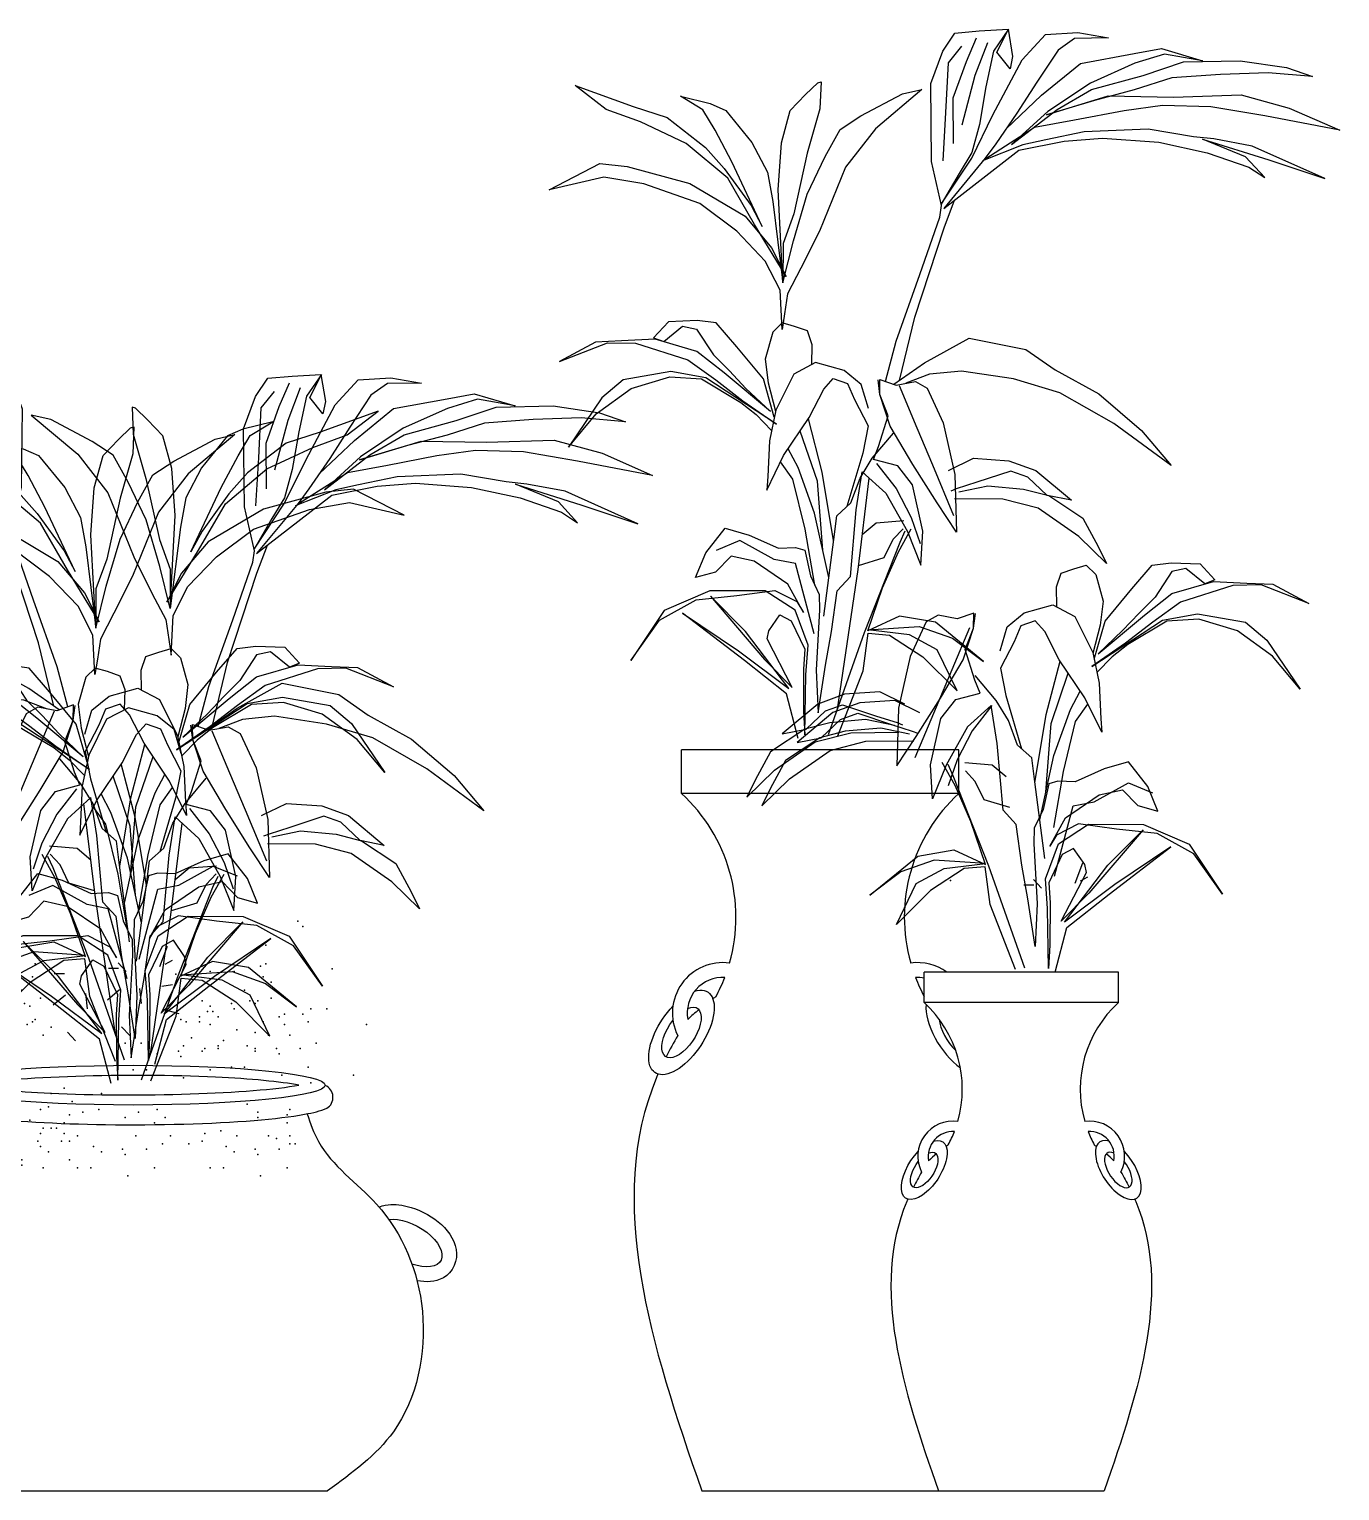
# Model space of a CAD drawing. Header units: millimetres. Extents: x 414.69 to 418.31, y 556.59 to 559.55.
# Drawn here: x 415.352 to 416.016, y 558.065 to 558.804 of the extents above; entities that cross this region are included whole.
import ezdxf

# ---------------------------------------------------------------- set-up
doc = ezdxf.new("R2010")
doc.units = ezdxf.units.MM

# ---------------------------------------------------------------- blocks, each defined once
blk = doc.blocks.new('p-l02')
at = {"color": 86}
for points in [[(-0.066, 0.3729), (-0.0768, 0.4135), (-0.101, 0.481), (-0.1212, 0.5392), (-0.123, 0.5508), (-0.1128, 0.5953), (-0.112, 0.6743), (-0.1241, 0.707), (-0.1365, 0.7254), (-0.1611, 0.7276), (-0.1902, 0.7293), (-0.1947, 0.7018), (-0.1923, 0.6893), (-0.1789, 0.706), (-0.1908, 0.7293), (-0.1756, 0.7072), (-0.1678, 0.6711), (-0.1612, 0.6329), (-0.1535, 0.6044), (-0.1406, 0.5833), (-0.1225, 0.5524), (-0.1534, 0.5989), (-0.1749, 0.6425), (-0.2045, 0.6984), (-0.228, 0.7238), (-0.2609, 0.7259), (-0.2919, 0.7205), (-0.2575, 0.72), (-0.2409, 0.7082), (-0.2195, 0.6757), (-0.1992, 0.6443), (-0.1779, 0.6134), (-0.1671, 0.5987), (-0.1251, 0.5479), (-0.2013, 0.6069), (-0.247, 0.6161), (-0.2858, 0.6192), (-0.3427, 0.6149), (-0.3918, 0.6042), (-0.4338, 0.5897), (-0.4501, 0.5791), (-0.4307, 0.6003), (-0.3872, 0.6181), (-0.4542, 0.597), (-0.5109, 0.5781), (-0.4375, 0.6111), (-0.3986, 0.6183), (-0.3779, 0.6204), (-0.332, 0.6283), (-0.2673, 0.6256), (-0.2284, 0.6175), (-0.2053, 0.6123), (-0.1643, 0.5961)], [(-0.1436, 0.6326), (-0.157, 0.6828), (-0.1696, 0.716)], [(-0.135, 0.6135), (-0.1347, 0.6597), (-0.148, 0.6967), (-0.1583, 0.7206)], [(-0.1244, 0.5961), (-0.1274, 0.6449), (-0.1298, 0.6953), (-0.1433, 0.7121)], [(-0.1883, 0.6285), (-0.2241, 0.6625), (-0.2636, 0.6947), (-0.318, 0.7047), (-0.3454, 0.7097), (-0.3869, 0.6974), (-0.3486, 0.7042), (-0.3184, 0.6948), (-0.2736, 0.6748), (-0.2304, 0.646), (-0.1937, 0.6125), (-0.2398, 0.648), (-0.2746, 0.6682), (-0.327, 0.6826), (-0.3677, 0.6962), (-0.4252, 0.6974), (-0.4722, 0.6905), (-0.4985, 0.6813), (-0.4535, 0.6853), (-0.4052, 0.6835), (-0.3559, 0.68), (-0.318, 0.6679), (-0.2777, 0.6572), (-0.2293, 0.6427), (-0.2916, 0.6618), (-0.3577, 0.6607), (-0.4263, 0.6628), (-0.4748, 0.6494), (-0.526, 0.6271), (-0.4501, 0.6416), (-0.3954, 0.6508), (-0.3466, 0.6521), (-0.3077, 0.6468), (-0.2576, 0.6372), (-0.217, 0.6298), (-0.1676, 0.5982)], [(-0.0803, 0.3738), (-0.0958, 0.4378), (-0.1254, 0.5282), (-0.136, 0.5563)], [(0.0085, 0.3899), (0.0081, 0.41), (0.0129, 0.4239), (0.0259, 0.4285), (0.0384, 0.432), (0.0479, 0.4227), (0.0555, 0.3955), (0.0526, 0.3713), (0.0452, 0.3427)], [(0.0464, 0.3368), (0.0575, 0.3753), (0.0844, 0.408), (0.1052, 0.432), (0.1244, 0.4345), (0.1536, 0.4333), (0.1686, 0.4171), (0.1583, 0.4132), (0.1392, 0.4287), (0.1251, 0.4258), (0.108, 0.3997), (0.0918, 0.3836), (0.0752, 0.3658), (0.0504, 0.3423), (0.0973, 0.3815), (0.125, 0.4032), (0.167, 0.4156), (0.201, 0.4139), (0.2273, 0.4127), (0.2638, 0.3931), (0.2153, 0.412), (0.1868, 0.4115), (0.1339, 0.3946), (0.1057, 0.3744), (0.0781, 0.3531), (0.0441, 0.3295), (0.1156, 0.3763), (0.1511, 0.3829), (0.1995, 0.3745), (0.2211, 0.3562), (0.2548, 0.3064), (0.2269, 0.3399), (0.1914, 0.3656), (0.1523, 0.3774), (0.12, 0.3753), (0.0803, 0.3516), (0.0647, 0.3393), (0.0492, 0.3233)], [(-0.0747, 0.3699), (-0.1055, 0.3916), (-0.1509, 0.4166), (-0.2083, 0.4052), (-0.238, 0.3845), (-0.282, 0.3601), (-0.3252, 0.3232), (-0.3552, 0.2876), (-0.2973, 0.3302), (-0.2426, 0.3614), (-0.1957, 0.3753), (-0.1431, 0.3833), (-0.1108, 0.3801), (-0.0868, 0.3709)], [(-0.0488, 0.3455), (-0.0416, 0.3697), (-0.0243, 0.3838), (0.0047, 0.3919), (0.0268, 0.3803), (0.0449, 0.3438), (0.0514, 0.3128), (0.0531, 0.2765), (0.054, 0.2629), (0.037, 0.2977), (0.0111, 0.3362), (-0.0036, 0.3649), (-0.0132, 0.3757), (-0.0278, 0.3706), (-0.0348, 0.3545), (-0.0485, 0.328), (-0.0431, 0.3002), (-0.0271, 0.2462)], [(0.0222, 0.0115), (0.0339, 0.0566), (0.0767, 0.0902), (0.1394, 0.1384), (0.0825, 0.1001), (0.0316, 0.062), (0.0755, 0.1197), (0.1111, 0.1554), (0.0563, 0.0914), (0.0283, 0.0631), (0.0538, 0.1122), (0.0521, 0.1204), (0.0408, 0.1367), (0.0294, 0.1304), (0.0156, 0.1017), (0.017, 0.0815), (0.0167, 0.0388), (0.0155, 0.0151), (0.0145, 0.076), (0.0122, 0.106), (0.0254, 0.1413), (0.0557, 0.161), (0.1116, 0.1609), (0.158, 0.1409), (0.1917, 0.0904), (0.1625, 0.1311), (0.1254, 0.1517), (0.0843, 0.1561), (0.0459, 0.1613), (0.0235, 0.15), (0.0167, 0.1389), (0.0326, 0.1677), (0.0667, 0.1908), (0.0902, 0.1961), (0.1058, 0.1799), (0.1261, 0.1743), (0.1158, 0.1993), (0.0963, 0.2242), (0.0717, 0.2172), (0.0423, 0.204), (0.0248, 0.2048), (0.0156, 0.202), (0.0099, 0.1761), (0.001, 0.1573), (0.0007, 0.1415), (0.0039, 0.0806), (0.002, 0.0374), (-0.0054, 0.0855), (-0.0115, 0.1198), (-0.0172, 0.1609), (-0.0306, 0.1754), (-0.0366, 0.2427), (-0.0427, 0.2814), (-0.0665, 0.2597), (-0.0883, 0.221), (-0.102, 0.1868), (-0.1041, 0.2212), (-0.0935, 0.268), (-0.0785, 0.2874), (-0.0539, 0.2939), (-0.0591, 0.307), (-0.0689, 0.3381), (-0.0605, 0.3595), (-0.0603, 0.3749), (-0.0771, 0.3691), (-0.0964, 0.3727), (-0.1084, 0.3659), (-0.1247, 0.331), (-0.1364, 0.2787), (-0.1381, 0.2201), (-0.1184, 0.2501), (-0.0939, 0.2888), (-0.0709, 0.3276), (-0.0605, 0.3595), (-0.0586, 0.3744)], [(-0.0799, 0.3686), (-0.0978, 0.326), (-0.1136, 0.2885), (-0.1351, 0.2371)], [(-0.0136, 0.2119), (-0.0022, 0.281), (0.0119, 0.335)], [(-0.0036, 0.1353), (-0.0137, 0.2129), (-0.0168, 0.2369), (-0.0312, 0.2498), (-0.0404, 0.2749), (-0.0528, 0.295), (-0.0741, 0.3205)], [(-0.0026, 0.2022), (0.0028, 0.2719), (0.0202, 0.3226)], [(-0.0087, 0.1743), (0.0056, 0.2395), (0.0223, 0.2858), (0.0323, 0.3046)], [(-0.1299, 0.2827), (-0.1553, 0.295), (-0.191, 0.2926), (-0.2182, 0.2828), (-0.2543, 0.2526), (-0.2298, 0.2574), (-0.2104, 0.2759), (-0.193, 0.2821), (-0.1587, 0.2707), (-0.1377, 0.264), (-0.1322, 0.2619)], [(-0.0571, 0.2899), (-0.077, 0.2644), (-0.0923, 0.2352), (-0.1013, 0.2087)], [(0.0055, 0.1666), (0.0152, 0.2233), (0.0275, 0.2739), (0.04, 0.2914)], [(-0.1405, 0.2611), (-0.1697, 0.2672), (-0.2058, 0.2639), (-0.2314, 0.2573), (-0.266, 0.2344), (-0.2815, 0.2056), (-0.29, 0.1884), (-0.262, 0.2158), (-0.2208, 0.2444), (-0.1848, 0.2538), (-0.136, 0.2541)], [(-0.0176, 0.0411), (-0.0384, 0.1824), (-0.0497, 0.275)], [(-0.0179, 0.0141), (-0.0436, 0.0798), (-0.0487, 0.1181), (-0.0701, 0.1161), (-0.1041, 0.0941), (-0.1386, 0.0596), (-0.1185, 0.1011), (-0.0903, 0.1163), (-0.0483, 0.1214), (-0.1003, 0.1249), (-0.134, 0.1128), (-0.1654, 0.0893), (-0.1168, 0.129), (-0.0803, 0.1351), (-0.0483, 0.1203), (-0.0632, 0.1638), (-0.0792, 0.2003), (-0.0921, 0.2236)], [(-0.0427, 0.2179), (-0.0567, 0.2297), (-0.0846, 0.232)], [(-0.0389, 0.1866), (-0.0649, 0.1945), (-0.074, 0.213), (-0.084, 0.2237)], [(-0.0086, 0.0153), (-0.0449, 0.1188), (-0.0809, 0.2102), (-0.0862, 0.2215)], [(0.0061, 0.1175), (0.0251, 0.1884), (0.0464, 0.1926), (0.0812, 0.2119), (0.1054, 0.2018)]]:
    blk.add_lwpolyline(points, dxfattribs=at)
blk.add_lwpolyline([(0.0385, 0.4254), (0.0406, 0.4653), (0.0555, 0.4947), (0.0845, 0.5248), (0.1218, 0.5528), (0.1785, 0.5729), (0.219, 0.5797), (0.2744, 0.5669), (0.2231, 0.5934), (0.1952, 0.5902), (0.1319, 0.5732), (0.076, 0.54), (0.0491, 0.5082), (0.0343, 0.479), (0.0663, 0.5315), (0.0935, 0.5786), (0.1356, 0.6138), (0.1818, 0.6355), (0.2167, 0.6482), (0.248, 0.6722), (0.1893, 0.651), (0.1549, 0.6399), (0.1159, 0.6097), (0.0971, 0.5885), (0.0698, 0.5508), (0.0586, 0.5298), (0.0893, 0.595), (0.1062, 0.627), (0.1186, 0.6476), (0.1413, 0.6616), (0.1113, 0.654), (0.0956, 0.6472), (0.0692, 0.6148), (0.0533, 0.5845), (0.0479, 0.5548), (0.0377, 0.4725), (0.0426, 0.5668), (0.0392, 0.6143), (0.0303, 0.6472), (0.0147, 0.6633), (0.0024, 0.6752), (-0.0009, 0.6762), (0.0002, 0.6488), (0.0131, 0.604), (0.0266, 0.5424), (0.0376, 0.5124), (0.0377, 0.4725), (0.0271, 0.515), (0.0131, 0.5624), (-0.005, 0.6004), (-0.0202, 0.6277), (-0.0413, 0.6416), (-0.0833, 0.6638), (-0.1031, 0.6684), (-0.0559, 0.6286), (-0.0257, 0.5897), (0.0006, 0.5249), (0.0194, 0.4875), (0.033, 0.4614), (0.036, 0.4412)], close=True, dxfattribs=at)
blk = doc.blocks.new('maceta 02')
at = {"color": 35, "linetype": 'Continuous'}
for p, q in [((-0.11391, 0.35292), (-0.11391, 0.375)), ((0.02647, 0.375), (-0.11391, 0.375)), ((0.02647, 0.35292), (0.02647, 0.375)), ((0.02647, 0.35292), (-0.11391, 0.35292)), ((-0.10361, 0), (0.01616, 0))]:
    blk.add_line(p, q, dxfattribs=at)
at = {"color": 77}
for p, q in [((0.08542, 0.30754), (0.08928, 0.31782)), ((0.08812, 0.30869), (0.09182, 0.31068)), ((0.06445, 0.30645), (0.05931, 0.30645)), ((0.06835, 0.30499), (0.06424, 0.30936))]:
    blk.add_line(p, q, dxfattribs=at)
at = {"color": 15, "linetype": 'Continuous'}
for p, q in [((0.00895, 0.24704), (0.00895, 0.2625)), ((0.10721, 0.2625), (0.00895, 0.2625)), ((0.10721, 0.24704), (0.10721, 0.2625)), ((0.10721, 0.24704), (0.00895, 0.24704)), ((0.01616, 0), (0.1, 0))]:
    blk.add_line(p, q, dxfattribs=at)
at = {"color": 95}
for points in [[(0.07604, 0.44735), (0.07584, 0.45739), (0.07823, 0.46432), (0.08476, 0.46662), (0.09099, 0.46837), (0.09576, 0.46376), (0.09952, 0.45013), (0.09809, 0.43806), (0.09437, 0.42372)], [(0.07524, 0.2625), (0.08111, 0.28506), (0.1025, 0.30186), (0.13385, 0.32596), (0.10538, 0.30684), (0.07997, 0.28778), (0.10193, 0.31664), (0.1197, 0.33448), (0.09231, 0.30247), (0.07831, 0.2883), (0.09104, 0.31285), (0.09018, 0.31699), (0.08457, 0.32511), (0.07883, 0.32196), (0.07196, 0.3076), (0.07268, 0.29751), (0.0725, 0.27615), (0.07192, 0.26432), (0.0714, 0.29475), (0.07028, 0.30976), (0.07686, 0.3274), (0.09203, 0.33729), (0.11996, 0.33722), (0.14314, 0.32721), (0.16001, 0.30199), (0.14542, 0.32232), (0.12685, 0.33264), (0.10631, 0.33479), (0.08709, 0.33744), (0.07592, 0.33177), (0.0725, 0.32623), (0.08047, 0.34061), (0.09748, 0.35217), (0.10925, 0.3548), (0.11706, 0.34672), (0.1272, 0.34392), (0.12206, 0.35643), (0.1123, 0.36886), (0.09999, 0.36536), (0.08532, 0.35877), (0.07655, 0.35916), (0.07195, 0.35776), (0.06912, 0.34479), (0.06467, 0.33541), (0.06449, 0.3275), (0.06611, 0.29709), (0.06515, 0.27547), (0.06145, 0.29951), (0.05842, 0.31667), (0.05556, 0.33721), (0.04886, 0.34445), (0.04586, 0.37812), (0.04278, 0.39747), (0.03092, 0.38663), (0.01999, 0.36727), (0.01316, 0.35017), (0.01208, 0.36737), (0.01739, 0.39078), (0.02489, 0.40045), (0.0372, 0.40372), (0.03458, 0.41024), (0.0297, 0.42581), (0.0339, 0.43653), (0.034, 0.4442), (0.0256, 0.44131), (0.01594, 0.4431), (0.00997, 0.43971), (0.00182, 0.42228), (-0.00407, 0.39612), (-0.00489, 0.36684), (0.00495, 0.3818), (0.01721, 0.40118), (0.02869, 0.42055), (0.0339, 0.43653), (0.03486, 0.44398)], [(0.04737, 0.42513), (0.05099, 0.43725), (0.05963, 0.44428), (0.07412, 0.44836), (0.08518, 0.44253), (0.09425, 0.4243), (0.09749, 0.40878), (0.09836, 0.39064), (0.09879, 0.38384), (0.09027, 0.40122), (0.07734, 0.42048), (0.06997, 0.43483), (0.06518, 0.44023), (0.05787, 0.43768), (0.05441, 0.42964), (0.04752, 0.41637), (0.05026, 0.40249), (0.05823, 0.37548)], [(0.03183, 0.43668), (0.02288, 0.4154), (0.01499, 0.39664), (0.00424, 0.37094)]]:
    blk.add_lwpolyline(points, dxfattribs=at)
at = {"color": 77}
for points in [[(0.09499, 0.42079), (0.10056, 0.44006), (0.11397, 0.45641), (0.1244, 0.4684), (0.13401, 0.46966), (0.14857, 0.46905), (0.15607, 0.46097), (0.15094, 0.459), (0.14141, 0.46674), (0.13432, 0.46529), (0.12578, 0.45223), (0.1177, 0.44419), (0.1094, 0.43528), (0.09701, 0.42356), (0.12046, 0.44314), (0.13428, 0.45402), (0.1553, 0.46017), (0.17229, 0.45937), (0.18545, 0.45873), (0.2037, 0.44895), (0.17943, 0.4584), (0.16519, 0.45815), (0.13873, 0.44971), (0.12466, 0.43961), (0.11084, 0.42896), (0.09383, 0.41717), (0.12958, 0.44056), (0.14736, 0.44384), (0.17154, 0.43964), (0.18234, 0.43051), (0.1992, 0.4056), (0.18522, 0.42234), (0.16747, 0.43518), (0.14796, 0.44111), (0.13178, 0.44005), (0.11195, 0.4282), (0.10415, 0.42204), (0.09639, 0.41405)], [(0.06501, 0.35833), (0.07069, 0.3929), (0.07774, 0.41989)], [(0.06999, 0.32004), (0.06494, 0.35884), (0.0634, 0.37087), (0.05617, 0.37731), (0.05157, 0.38983), (0.04537, 0.3999), (0.03475, 0.41263)], [(0.0705, 0.35349), (0.0732, 0.38833), (0.08188, 0.41371)], [(-0.00081, 0.39813), (-0.01352, 0.40425), (-0.03134, 0.40308), (-0.04495, 0.39815), (-0.063, 0.38305), (-0.05075, 0.38546), (-0.04105, 0.3947), (-0.03234, 0.39782), (-0.01519, 0.39209), (-0.00472, 0.38875), (-0.00196, 0.3877)], [(0.00682, 0.39376), (-0.00588, 0.39988), (-0.0237, 0.39871), (-0.03731, 0.39378), (-0.05536, 0.37868), (-0.04312, 0.38108), (-0.03342, 0.39033), (-0.02471, 0.39345), (-0.00755, 0.38772), (0.00292, 0.38438), (0.00567, 0.38333)], [(0.06746, 0.33953), (0.07457, 0.37215), (0.08294, 0.3953), (0.08793, 0.4047)], [(0.04323, 0.39736), (0.03327, 0.38459), (0.02562, 0.36998), (0.02116, 0.35676)], [(0.07453, 0.33572), (0.07941, 0.36402), (0.08554, 0.38932), (0.09181, 0.39808)], [(-0.0061, 0.38732), (-0.02071, 0.39035), (-0.03876, 0.38871), (-0.05154, 0.38544), (-0.06887, 0.37395), (-0.0766, 0.35958), (-0.08084, 0.35098), (-0.06683, 0.36468), (-0.04626, 0.37896), (-0.02827, 0.38365), (-0.00385, 0.38384)], [(0.00153, 0.38295), (-0.01307, 0.38598), (-0.03112, 0.38434), (-0.0439, 0.38107), (-0.06123, 0.36958), (-0.06896, 0.3552), (-0.0732, 0.3466), (-0.05919, 0.3603), (-0.03862, 0.37459), (-0.02063, 0.37928), (0.00378, 0.37946)], [(0.05518, 0.2638), (0.04233, 0.29668), (0.03981, 0.31581), (0.02911, 0.31484), (0.01208, 0.30382), (-0.00515, 0.28655), (0.0049, 0.3073), (0.01901, 0.3149), (0.04002, 0.31745), (0.01401, 0.3192), (-0.00287, 0.31319), (-0.01855, 0.30142), (0.00575, 0.32124), (0.02401, 0.3243), (0.04003, 0.3169), (0.03253, 0.33869), (0.02455, 0.35694), (0.01809, 0.36856)], [(0.05987, 0.26443), (0.04168, 0.31615), (0.02368, 0.36185), (0.02108, 0.36752)], [(0.05043, 0.36133), (0.04343, 0.36724), (0.02948, 0.3684)], [(0.05235, 0.34571), (0.03935, 0.34964), (0.03481, 0.35887), (0.02979, 0.36426)], [(0.07484, 0.31112), (0.08432, 0.34658), (0.09501, 0.34872), (0.11237, 0.35833), (0.12451, 0.35329)]]:
    blk.add_lwpolyline(points, dxfattribs=at)
at = {"color": 35, "linetype": 'Continuous'}
for centre, radius, start, end in [((-0.17126, 0.29029), 0.08492, 344.12513, 47.52263), ((0.08381, 0.29029), 0.08492, 132.47737, 195.87487), ((-0.093, 0.24179), 0.0255, 82.29349, 206.59114), ((0.00555, 0.24179), 0.0255, 54.29975, 97.70651), ((-0.093, 0.24179), 0.018, 86.87196, 190.28638), ((-0.17126, 0.29029), 0.08492, 331.69884, 338.93287), ((0.00555, 0.24179), 0.018, 79.13259, 93.12804), ((0.08381, 0.29029), 0.08492, 201.06713, 208.16033), ((-0.024, 0.14547), 0.12723, 124.73482, 125.57064), ((-0.024, 0.14547), 0.12723, 129.61398, 132.96307)]:
    blk.add_arc(centre, radius, start, end, dxfattribs=at)
at = {"color": 15, "linetype": 'Continuous'}
for centre, radius, start, end in [((-0.0312, 0.2032), 0.05944, 344.12513, 47.52263), ((0.14735, 0.2032), 0.05944, 132.47737, 195.87487), ((0.02359, 0.16925), 0.01785, 82.29349, 206.59114), ((0.09257, 0.16925), 0.01785, 333.40886, 97.70651), ((0.02359, 0.16925), 0.0126, 86.87196, 190.28638), ((-0.0312, 0.2032), 0.05944, 331.69884, 338.93287), ((0.09257, 0.16925), 0.0126, 349.71362, 93.12804), ((0.14735, 0.2032), 0.05944, 201.06713, 208.30116), ((0.07189, 0.10183), 0.08906, 129.61398, 132.96307), ((0.07189, 0.10183), 0.08906, 124.73482, 125.57064), ((0.04427, 0.10183), 0.08906, 54.42936, 55.26518), ((0.04427, 0.10183), 0.08906, 47.03693, 50.38602)]:
    blk.add_arc(centre, radius, start, end, dxfattribs=at)
at = {"color": 35, "linetype": 'Continuous', "extrusion": (0, 0, -1)}
for major_axis, start_param, end_param in [((0.01336, 0.02038), 5.760957, 11.364784), ((0.00801, 0.01223), 5.658671, 11.181859)]:
    blk.add_ellipse((-0.1139, 0.23194), major_axis=major_axis, ratio=0.483009, start_param=start_param, end_param=end_param, dxfattribs=at)
at = {"color": 35, "linetype": 'Continuous'}
for major_axis, start_param, end_param in [((-0.01336, 0.02038), 6.821805, 8.536911), ((-0.00801, 0.01223), 6.996797, 8.332622)]:
    blk.add_ellipse((0.02645, 0.23194), major_axis=major_axis, ratio=0.483009, start_param=start_param, end_param=end_param, dxfattribs=at)
at = {"color": 15, "linetype": 'Continuous', "extrusion": (0, 0, -1)}
for major_axis, start_param, end_param in [((0.00935, 0.01426), 5.760957, 11.364784), ((0.00561, 0.00856), 5.658671, 11.181859)]:
    blk.add_ellipse((0.00896, 0.16235), major_axis=major_axis, ratio=0.483009, start_param=start_param, end_param=end_param, dxfattribs=at)
at = {"color": 15, "linetype": 'Continuous'}
for major_axis, start_param, end_param in [((-0.00935, 0.01426), 5.760957, 11.364784), ((-0.00561, 0.00856), 5.658671, 11.181859)]:
    blk.add_ellipse((0.1072, 0.16235), major_axis=major_axis, ratio=0.483009, start_param=start_param, end_param=end_param, dxfattribs=at)
at = {"color": 35, "linetype": 'Continuous'}
blk.add_open_spline([(-0.1158, 0.23038), (-0.1179, 0.22681), (-0.11988, 0.22322), (-0.12172, 0.21959)], degree=3, dxfattribs=at)
blk.add_open_spline([(-0.12582, 0.21088), (-0.12606, 0.21031), (-0.1527, 0.14756), (-0.12952, 0.07377), (-0.10361, 0)], degree=3, knots=[0.2428963, 0.2428963, 0.2428963, 0.2428963, 0.2493289, 0.9544914, 0.9544914, 0.9544914, 0.9544914], dxfattribs=at)
at = {"color": 15, "linetype": 'Continuous'}
for points in [[(0.00762, 0.16126), (0.00616, 0.15877), (0.00477, 0.15625), (0.00348, 0.15372)], [(0.10853, 0.16126), (0.11, 0.15877), (0.11139, 0.15625), (0.11268, 0.15372)]]:
    blk.add_open_spline(points, degree=3, dxfattribs=at)
for points in [[(0.00061, 0.14762), (0.00044, 0.14722), (-0.01821, 0.10329), (-0.00198, 0.05164), (0.01616, 0)], [(0.11555, 0.14762), (0.11572, 0.14722), (0.13436, 0.10329), (0.11814, 0.05164), (0.1, 0)]]:
    blk.add_open_spline(points, degree=3, knots=[0.2428963, 0.2428963, 0.2428963, 0.2428963, 0.2493289, 0.9544914, 0.9544914, 0.9544914, 0.9544914], dxfattribs=at)
at = {"color": 77}
blk.add_point((0.02222, 0.30891), dxfattribs=at)
at = {"color": 86, "xscale": -0.5, "yscale": 0.5, "zscale": 0.5}
blk.add_blockref('p-l02', (-0.04372, 0.375), dxfattribs=at)
blk = doc.blocks.new('maceta 01')
at = {"color": 77}
for p, q in [((0.01367, 0.26538), (0.01753, 0.27566)), ((-0.0034, 0.26283), (-0.00751, 0.2672)), ((0.01637, 0.26652), (0.02007, 0.26851)), ((-0.0073, 0.26429), (-0.01244, 0.26429))]:
    blk.add_line(p, q, dxfattribs=at)
for p, q in [((-0.03468, 0.26165), (-0.03982, 0.26165)), ((-0.0231, 0.24392), (-0.02387, 0.25163)), ((-0.00678, 0.25349), (-0.01296, 0.24835)), ((0.00427, 0.24655), (0.0035, 0.25426)), ((0.01467, 0.25543), (0.02007, 0.25628)), ((-0.03416, 0.25086), (-0.04033, 0.24572)), ((0.01523, 0.24377), (0.0232, 0.2415)), ((-0.02902, 0.22773), (-0.03313, 0.2321)), ((-0.00164, 0.23036), (-0.00576, 0.23473))]:
    blk.add_line(p, q)
at = {"color": 34}
blk.add_line((-0.09852, 0), (0.09852, 0), dxfattribs=at)
at = {"color": 95}
for points in [[(-0.03298, 0.39667), (-0.03835, 0.417), (-0.05044, 0.45075), (-0.06056, 0.47984), (-0.06145, 0.48562), (-0.05635, 0.50785), (-0.05594, 0.54738), (-0.06201, 0.56371), (-0.06819, 0.57291), (-0.0805, 0.57403), (-0.09507, 0.57488), (-0.09734, 0.56114), (-0.09613, 0.5549), (-0.08939, 0.56324), (-0.09538, 0.57487), (-0.08776, 0.56381), (-0.08385, 0.5458), (-0.08054, 0.52669), (-0.0767, 0.51243), (-0.07026, 0.5019), (-0.06123, 0.48641), (-0.07665, 0.50969), (-0.08743, 0.5315), (-0.10224, 0.55941), (-0.11396, 0.57212), (-0.13041, 0.57317), (-0.14593, 0.57048), (-0.12871, 0.57023), (-0.1204, 0.56434), (-0.10971, 0.5481), (-0.09958, 0.53238), (-0.0889, 0.51692), (-0.08354, 0.50958), (-0.06252, 0.48419), (-0.10059, 0.51366), (-0.12344, 0.51828), (-0.14287, 0.51982), (-0.16228, 0.51837)], [(-0.06746, 0.51697), (-0.06731, 0.54006), (-0.07397, 0.55857), (-0.07911, 0.57053)], [(-0.09413, 0.52449), (-0.11202, 0.54148), (-0.13178, 0.55757), (-0.15894, 0.56258), (-0.16228, 0.56319)], [(-0.07178, 0.52652), (-0.07847, 0.55161), (-0.08478, 0.56824)], [(-0.06215, 0.5083), (-0.06367, 0.53269), (-0.06488, 0.55787), (-0.0716, 0.56628)], [(-0.16228, 0.55861), (-0.15917, 0.55765), (-0.13678, 0.54763), (-0.11517, 0.53321), (-0.0968, 0.51647), (-0.11988, 0.53423), (-0.13727, 0.54433), (-0.16345, 0.55155)], [(-0.16228, 0.54525), (-0.15894, 0.54419), (-0.13882, 0.53883), (-0.11459, 0.53158), (-0.14574, 0.54114), (-0.16228, 0.54085)], [(-0.16228, 0.53479), (-0.15383, 0.53364), (-0.12878, 0.52883), (-0.10845, 0.52511), (-0.08377, 0.50934)], [(-0.16228, 0.5242), (-0.13361, 0.52303), (-0.11414, 0.51899), (-0.10259, 0.51637), (-0.0821, 0.50827)], [(-0.04013, 0.39715), (-0.04787, 0.42912), (-0.06266, 0.47433), (-0.06795, 0.4884)], [(0.00429, 0.40518), (0.00409, 0.41523), (0.00648, 0.42215), (0.01301, 0.42446), (0.01924, 0.42621), (0.02401, 0.4216), (0.02777, 0.40797), (0.02633, 0.39589), (0.02262, 0.38155)], [(0.02324, 0.37862), (0.0288, 0.39789), (0.04222, 0.41424), (0.05265, 0.42624), (0.06226, 0.4275), (0.07682, 0.42689), (0.08432, 0.4188), (0.07919, 0.41683), (0.06966, 0.42457), (0.06257, 0.42312), (0.05403, 0.41006), (0.04595, 0.40202), (0.03765, 0.39311), (0.02525, 0.38139), (0.04871, 0.40097), (0.06253, 0.41185), (0.08355, 0.418), (0.10054, 0.4172), (0.1137, 0.41657), (0.13194, 0.40679), (0.10768, 0.41623), (0.09344, 0.41598), (0.06698, 0.40755), (0.05291, 0.39744), (0.03909, 0.3868), (0.02208, 0.375), (0.05783, 0.39839), (0.07561, 0.40167), (0.09979, 0.39747), (0.11059, 0.38834), (0.12745, 0.36344), (0.11347, 0.38018), (0.09572, 0.39302), (0.07621, 0.39894), (0.06003, 0.39788), (0.0402, 0.38603), (0.0324, 0.37987), (0.02464, 0.37188)], [(-0.03733, 0.39518), (-0.05272, 0.40603), (-0.07539, 0.41855), (-0.10409, 0.41281), (-0.11894, 0.40246), (-0.14095, 0.39027), (-0.16254, 0.37182)], [(-0.16228, 0.36528), (-0.1486, 0.37535), (-0.12124, 0.39092), (-0.09781, 0.3979), (-0.07151, 0.40187), (-0.05536, 0.40027), (-0.04336, 0.39567)], [(-0.06493, 0.35159), (-0.07763, 0.35771), (-0.09545, 0.35654), (-0.10906, 0.35161), (-0.12711, 0.33651), (-0.11487, 0.33891), (-0.10517, 0.34816), (-0.09646, 0.35128), (-0.0793, 0.34555), (-0.06884, 0.34221), (-0.06608, 0.34116)]]:
    blk.add_lwpolyline(points, dxfattribs=at)
blk.add_lwpolyline([(0.0193, 0.42292), (0.02036, 0.4429), (0.02778, 0.45758), (0.04231, 0.47262), (0.06092, 0.48663), (0.08931, 0.49667), (0.10952, 0.50007), (0.13726, 0.49366), (0.11159, 0.50691), (0.09761, 0.50534), (0.06599, 0.49682), (0.03803, 0.48021), (0.02461, 0.46433), (0.01719, 0.44973), (0.03317, 0.47598), (0.04677, 0.49954), (0.06783, 0.51711), (0.09096, 0.528), (0.10838, 0.53432), (0.12406, 0.54633), (0.09467, 0.53573), (0.07747, 0.53019), (0.05801, 0.51507), (0.04856, 0.5045), (0.03496, 0.48564), (0.02935, 0.47513), (0.04467, 0.50772), (0.05316, 0.52375), (0.05932, 0.53403), (0.07071, 0.54103), (0.05567, 0.53725), (0.04782, 0.53383), (0.03464, 0.51764), (0.02669, 0.50248), (0.02397, 0.48764), (0.01889, 0.44647), (0.02136, 0.49362), (0.01962, 0.51738), (0.01519, 0.53381), (0.00739, 0.5419), (0.00126, 0.54782), (-0.00039, 0.54834), (0.00015, 0.53465), (0.00657, 0.51222), (0.01336, 0.48143), (0.01886, 0.46642), (0.01889, 0.44647), (0.01359, 0.46774), (0.00661, 0.49141), (-0.00248, 0.51043), (-0.01007, 0.52407), (-0.0206, 0.53101), (-0.04161, 0.54215), (-0.0515, 0.5444), (-0.02792, 0.52454), (-0.0128, 0.50508), (0.00036, 0.47268), (0.00976, 0.45398), (0.01656, 0.44095), (0.01806, 0.4308)], close=True, dxfattribs=at)
at = {"color": 77}
for points in [[(-0.02439, 0.38297), (-0.02076, 0.39508), (-0.01212, 0.40211), (0.00237, 0.4062), (0.01342, 0.40036), (0.0225, 0.38213), (0.02574, 0.36661), (0.0266, 0.34847), (0.02703, 0.34167), (0.01852, 0.35905), (0.00559, 0.37832), (-0.00178, 0.39267), (-0.00657, 0.39806), (-0.01388, 0.39551), (-0.01734, 0.38747), (-0.02423, 0.3742), (-0.02149, 0.36032), (-0.01352, 0.33331)], [(0.01112, 0.21596), (0.01699, 0.23852), (0.03838, 0.25532), (0.06974, 0.27942), (0.04127, 0.2603), (0.01585, 0.24124), (0.03781, 0.2701), (0.05558, 0.28794), (0.0282, 0.25593), (0.0142, 0.24176), (0.02692, 0.26631), (0.02607, 0.27045), (0.02045, 0.27857), (0.01472, 0.27542), (0.00784, 0.26106), (0.00856, 0.25097), (0.00838, 0.22961), (0.00781, 0.21778), (0.00728, 0.24821), (0.00616, 0.26322), (0.01274, 0.28086), (0.02791, 0.29075), (0.05585, 0.29068), (0.07903, 0.28067), (0.09589, 0.25545), (0.0813, 0.27578), (0.06274, 0.2861), (0.0422, 0.28825), (0.02298, 0.2909), (0.01181, 0.28523), (0.00838, 0.27969), (0.01635, 0.29407), (0.03337, 0.30563), (0.04514, 0.30826), (0.05295, 0.30018), (0.06309, 0.29738), (0.05794, 0.30989), (0.04818, 0.32232), (0.03588, 0.31882), (0.0212, 0.31223), (0.01243, 0.31262), (0.00784, 0.31122), (0.00501, 0.29825), (0.00056, 0.28887), (0.00038, 0.28096), (0.002, 0.25055), (0.00104, 0.22893), (-0.00266, 0.25297), (-0.0057, 0.27013), (-0.00855, 0.29067), (-0.01525, 0.29791), (-0.01826, 0.33158), (-0.02133, 0.35093), (-0.03319, 0.34009), (-0.04413, 0.32073), (-0.05095, 0.30363), (-0.05203, 0.32083), (-0.04672, 0.34424), (-0.03922, 0.35391), (-0.02691, 0.35718), (-0.02953, 0.3637), (-0.03442, 0.37927), (-0.03022, 0.38999), (-0.03012, 0.39766), (-0.03852, 0.39477), (-0.04817, 0.39656), (-0.05414, 0.39317), (-0.06229, 0.37574), (-0.06818, 0.34958), (-0.06901, 0.3203), (-0.05917, 0.33526), (-0.0469, 0.35464), (-0.03542, 0.37401), (-0.03022, 0.38999), (-0.02925, 0.39744)], [(-0.03992, 0.39451), (-0.04887, 0.37323), (-0.05676, 0.35447), (-0.06751, 0.32878)], [(-0.00674, 0.31617), (-0.00106, 0.35074), (0.00599, 0.37772)], [(-0.00176, 0.27787), (-0.00681, 0.31668), (-0.00835, 0.3287), (-0.01558, 0.33515), (-0.02018, 0.34767), (-0.02638, 0.35773), (-0.037, 0.37046)], [(-0.00125, 0.31133), (0.00145, 0.34616), (0.01013, 0.37155)], [(-0.0043, 0.29736), (0.00282, 0.32999), (0.01119, 0.35314), (0.01618, 0.36254)], [(-0.02852, 0.35519), (-0.03848, 0.34242), (-0.04613, 0.32781), (-0.0506, 0.31459)], [(0.00278, 0.29355), (0.00766, 0.32185), (0.01379, 0.34716), (0.02006, 0.35591)], [(-0.00878, 0.23077), (-0.01915, 0.30144), (-0.02483, 0.34773)], [(-0.07022, 0.34078), (-0.08483, 0.34381), (-0.10287, 0.34217), (-0.11565, 0.3389), (-0.13298, 0.32741), (-0.14072, 0.31304), (-0.14495, 0.30444), (-0.13094, 0.31814), (-0.11038, 0.33242), (-0.09238, 0.33711), (-0.06797, 0.3373)], [(-0.02132, 0.31916), (-0.02832, 0.32507), (-0.04227, 0.32624)], [(-0.00893, 0.21726), (-0.02178, 0.25014), (-0.0243, 0.26927), (-0.03501, 0.2683), (-0.05203, 0.25728), (-0.06927, 0.24001), (-0.05922, 0.26076), (-0.0451, 0.26836), (-0.0241, 0.27091), (-0.05011, 0.27266), (-0.06699, 0.26665), (-0.08267, 0.25488), (-0.05836, 0.2747), (-0.0401, 0.27776), (-0.02409, 0.27036), (-0.03158, 0.29215), (-0.03957, 0.3104), (-0.04603, 0.32202)], [(-0.00425, 0.21789), (-0.02243, 0.26961), (-0.04044, 0.31531), (-0.04304, 0.32098)], [(-0.0194, 0.30354), (-0.0324, 0.30747), (-0.03694, 0.3167), (-0.04196, 0.32209)], [(0.00309, 0.26895), (0.01257, 0.30441), (0.02326, 0.30655), (0.04062, 0.31616), (0.05276, 0.31113)]]:
    blk.add_lwpolyline(points, dxfattribs=at)
at = {"color": 34}
for centre, radius, start, end in [((-0.09256, 0.19935), 0.00802, 123.41327, 226.08352), ((0.09469, 0.19913), 0.00656, 301.63376, 66.39351)]:
    blk.add_arc(centre, radius, start, end, dxfattribs=at)
blk.add_ellipse((0.00003, 0.20528), major_axis=(0.09729, 0), ratio=0.103378, dxfattribs=at)
blk.add_ellipse((-0.14011, 0.12537), major_axis=(0.01563, 0.00896), ratio=0.515388, start_param=0.576114, end_param=4.356842, dxfattribs=at)
at = {"color": 34, "extrusion": (0, 0, -1)}
blk.add_ellipse((0.14011, 0.12537), major_axis=(-0.01563, 0.00896), ratio=0.515388, start_param=0.576114, end_param=4.356842, dxfattribs=at)
at = {"color": 34}
for points, knots in [([(0.084, 0.20528), (0.07469, 0.20699), (0.0596, 0.20847), (-0.00197, 0.21152), (-0.06109, 0.20949), (-0.08394, 0.20528)], [0.510793, 0.510793, 0.510793, 0.510793, 1.124479, 1.124479, 2.630799, 2.630799, 2.630799, 2.630799]), ([(-0.08394, 0.20528), (-0.07463, 0.20356), (-0.05954, 0.20208), (0.00203, 0.19903), (0.06115, 0.20106), (0.084, 0.20528)], [3.652386, 3.652386, 3.652386, 3.652386, 4.266072, 4.266072, 5.772392, 5.772392, 5.772392, 5.772392]), ([(-0.09813, 0.19357), (-0.09757, 0.19334), (-0.09701, 0.19314), (-0.09162, 0.19128), (-0.08562, 0.19018), (-0.06181, 0.18705), (-0.03861, 0.18569), (0.01251, 0.18493), (0.04022, 0.1857), (0.07149, 0.18827), (0.08013, 0.1893), (0.09133, 0.19138), (0.09486, 0.1922), (0.09813, 0.19355)], [3.387835, 3.387835, 3.387835, 3.387835, 3.432488, 3.432488, 3.807632, 3.807632, 4.570826, 4.570826, 5.382859, 5.382859, 5.775171, 5.775171, 6.03524, 6.03524, 6.03524, 6.03524]), ([(-0.08807, 0.19078), (-0.08975, 0.18593), (-0.09618, 0.16728), (-0.11608, 0.15409), (-0.1272, 0.14038), (-0.129, 0.1379)], [0, 0, 0, 0, 0.030364, 0.1167926, 0.134975, 0.134975, 0.134975, 0.134975]), ([(-0.12452, 0.14362), (-0.12558, 0.14406), (-0.12666, 0.14437), (-0.13139, 0.14527), (-0.1351, 0.1449), (-0.1499, 0.14104), (-0.16131, 0.1333), (-0.16464, 0.11694), (-0.16188, 0.11031), (-0.15286, 0.10548), (-0.1483, 0.10542), (-0.14379, 0.10627)], [0.38599, 0.38599, 0.38599, 0.38599, 0.542883, 0.542883, 1.085766, 1.085766, 2.715856, 2.715856, 3.453273, 3.453273, 4.111664, 4.111664, 4.111664, 4.111664]), ([(0.12452, 0.14362), (0.12558, 0.14406), (0.12666, 0.14437), (0.13139, 0.14527), (0.1351, 0.1449), (0.1499, 0.14104), (0.16131, 0.1333), (0.16464, 0.11694), (0.16188, 0.11031), (0.15286, 0.10548), (0.1483, 0.10542), (0.14379, 0.10627)], [0.38599, 0.38599, 0.38599, 0.38599, 0.542883, 0.542883, 1.085766, 1.085766, 2.715856, 2.715856, 3.453273, 3.453273, 4.111664, 4.111664, 4.111664, 4.111664])]:
    blk.add_open_spline(points, degree=3, knots=knots, dxfattribs=at)
for points in [[(-0.08814, 0.19078), (-0.09388, 0.17672), (-0.12327, 0.14504), (-0.14647, 0.09094), (-0.13178, 0.02989), (-0.09852, 0)], [(0.08814, 0.19078), (0.09388, 0.17672), (0.12327, 0.14504), (0.14647, 0.09094), (0.13178, 0.02989), (0.09852, 0)]]:
    blk.add_spline(points, degree=3, dxfattribs=at)
at = {"color": 6}
for p in [(0.08336, 0.28821), (0.08605, 0.28553), (0.06725, 0.27614), (0.02161, 0.26138), (0.03906, 0.26272), (0.06457, 0.26541), (0.10081, 0.26406), (0.06994, 0.25736), (-0.07235, 0.24931), (-0.05759, 0.24663), (-0.05222, 0.24528), (0.0592, 0.24797), (0.06323, 0.24797), (0.07531, 0.25065), (-0.10054, 0.23724), (-0.06698, 0.23992), (-0.04953, 0.23858), (0.03369, 0.23992), (0.03772, 0.2426), (0.04309, 0.23992), (0.07665, 0.24126), (0.08605, 0.24126), (0.09813, 0.24394), (-0.08846, 0.23455), (-0.08443, 0.23187), (-0.0737, 0.23321), (-0.07235, 0.23053), (-0.06161, 0.23321), (-0.05356, 0.23589), (-0.04551, 0.23053), (-0.04148, 0.23455), (0.06188, 0.23187), (0.0686, 0.23053), (0.07665, 0.23589), (0.11826, 0.23589), (-0.12068, 0.22382), (-0.09652, 0.22382), (-0.0898, 0.22382), (-0.05759, 0.22382), (0.00416, 0.2265), (0.02564, 0.22516), (0.03638, 0.22382), (0.04309, 0.22382), (0.06188, 0.22382), (-0.10189, 0.21711), (-0.07907, 0.21711), (-0.07101, 0.2198), (0.11155, 0.21041), (-0.03477, 0.2037), (-0.01597, 0.20102), (-0.06564, 0.19297), (-0.01732, 0.19297), (0.05786, 0.19565), (-0.10054, 0.18894), (-0.02537, 0.19163), (0.00282, 0.19163), (0.01624, 0.18894), (0.06323, 0.19163), (-0.11128, 0.17955), (-0.04551, 0.18358), (-0.03477, 0.18089), (0.01893, 0.17955), (0.03638, 0.18089), (0.04443, 0.18224), (0.05249, 0.17955), (0.07262, 0.17821), (0.07933, 0.17955), (0.02832, 0.17553), (0.07933, 0.17553), (-0.06296, 0.1648), (-0.05625, 0.1648)]:
    blk.add_point(p, dxfattribs=at)
at = {"color": 77}
blk.add_point((-0.04953, 0.26675), dxfattribs=at)
at = {"color": 2}
for p in [(0.06725, 0.26675), (-0.06564, 0.26272), (-0.05088, 0.26004), (0.05114, 0.26272), (0.06591, 0.26004), (-0.06027, 0.25333), (0.05651, 0.25333), (-0.09383, 0.25065), (-0.08175, 0.24797), (-0.07772, 0.24528), (-0.06698, 0.24663), (-0.0549, 0.24663), (-0.04685, 0.24931), (0.02296, 0.25065), (0.03504, 0.24797), (0.03906, 0.24528), (0.0498, 0.24663), (0.06188, 0.24663), (0.06994, 0.24931), (-0.09249, 0.23858), (-0.0898, 0.23724), (-0.08309, 0.23724), (-0.07638, 0.2426), (-0.06564, 0.24394), (-0.05088, 0.23724), (0.0243, 0.23858), (0.02698, 0.23724), (0.03369, 0.23724), (0.04041, 0.2426), (0.05114, 0.24394), (0.06591, 0.23724), (0.07397, 0.23992), (0.08873, 0.23724), (0.09007, 0.24394), (-0.07772, 0.23589), (-0.0643, 0.23321), (0.03906, 0.23589), (0.05249, 0.23321), (0.07933, 0.23053), (-0.12068, 0.2265), (-0.1086, 0.22382), (-0.09383, 0.22248), (-0.08712, 0.22919), (-0.08175, 0.22248), (-0.0737, 0.22516), (-0.00389, 0.2265), (0.00819, 0.22382), (0.02296, 0.22248), (0.02967, 0.22919), (0.03504, 0.22248), (0.04309, 0.22516), (0.04578, 0.22784), (0.05786, 0.22516), (0.06188, 0.22248), (0.07262, 0.22382), (0.0847, 0.22382), (0.09276, 0.2265), (-0.10457, 0.22114), (-0.09249, 0.2198), (0.01222, 0.22114), (0.0243, 0.2198), (0.07397, 0.22114), (-0.11665, 0.21309), (-0.10994, 0.21309), (-0.09115, 0.20906), (-0.07772, 0.21309), (0.00013, 0.21309), (0.00685, 0.21309), (0.02564, 0.20906), (0.03906, 0.21309), (0.0498, 0.21443), (0.05651, 0.21443), (0.07531, 0.21041), (0.08873, 0.21443), (-0.1086, 0.20236), (-0.09249, 0.20638), (-0.04148, 0.20102), (-0.10323, 0.19297), (-0.09383, 0.19967), (-0.05759, 0.19699), (-0.04685, 0.19297), (-0.04282, 0.19431), (-0.03074, 0.19699), (0.01222, 0.19297), (0.07933, 0.19297), (-0.13679, 0.19028), (-0.12471, 0.1876), (-0.12068, 0.18492), (-0.10994, 0.18626), (-0.09786, 0.18626), (-0.0898, 0.18894), (-0.08578, 0.18492), (-0.05222, 0.1876), (-0.03208, 0.19028), (-0.00389, 0.18894), (0.01087, 0.18626), (0.06323, 0.18894), (0.07799, 0.18626), (-0.1086, 0.18358), (-0.07504, 0.18089), (-0.0737, 0.18224), (-0.06967, 0.17955), (-0.06296, 0.17821), (-0.05893, 0.18089), (-0.05759, 0.17821), (-0.04685, 0.18089), (-0.04148, 0.18358), (-0.03879, 0.18358), (-0.02806, 0.17955), (0.00148, 0.17955), (0.0686, 0.17955), (-0.13276, 0.17687), (-0.12605, 0.17687), (-0.10726, 0.17284), (-0.09383, 0.17687), (-0.08175, 0.1715), (-0.07504, 0.1715), (-0.05893, 0.17553), (-0.04819, 0.17687), (-0.04685, 0.17419), (-0.04282, 0.1715), (-0.03611, 0.17687), (-0.03208, 0.17687), (-0.02, 0.17419), (-0.01597, 0.1715), (-0.00523, 0.17284), (-0.00389, 0.17016), (0.00685, 0.17284), (0.0149, 0.17553), (0.03504, 0.17687), (0.04712, 0.17419), (0.05114, 0.1715), (0.06188, 0.17284), (0.06323, 0.17016), (0.07397, 0.17284), (0.08202, 0.17553), (-0.07101, 0.16748), (-0.0643, 0.16748), (-0.05625, 0.16748), (-0.04551, 0.16345), (-0.03208, 0.16748), (-0.02806, 0.16345), (-0.02134, 0.16345), (0.01087, 0.16345), (0.03906, 0.16345), (0.04578, 0.16345), (0.07799, 0.16345), (-0.00255, 0.15943), (0.06457, 0.15943)]:
    blk.add_point(p, dxfattribs=at)
at = {"color": 1}
for p in [(-0.05625, 0.25333), (0.09007, 0.20638), (-0.08712, 0.19163), (-0.03477, 0.18626), (0.07799, 0.19028)]:
    blk.add_point(p, dxfattribs=at)
at = {"xscale": -0.5, "yscale": 0.5, "zscale": 0.5}
blk.add_blockref('p-l02', (0.00002, 0.20033), dxfattribs=at)

msp = doc.modelspace()

# ---------------------------------------------------------------- block references
for name, p in [('maceta 02', (415.79624, 558.0648)), ('maceta 01', (415.40471, 558.0648))]:
    msp.add_blockref(name, p)

doc.saveas('drawing.dxf')
